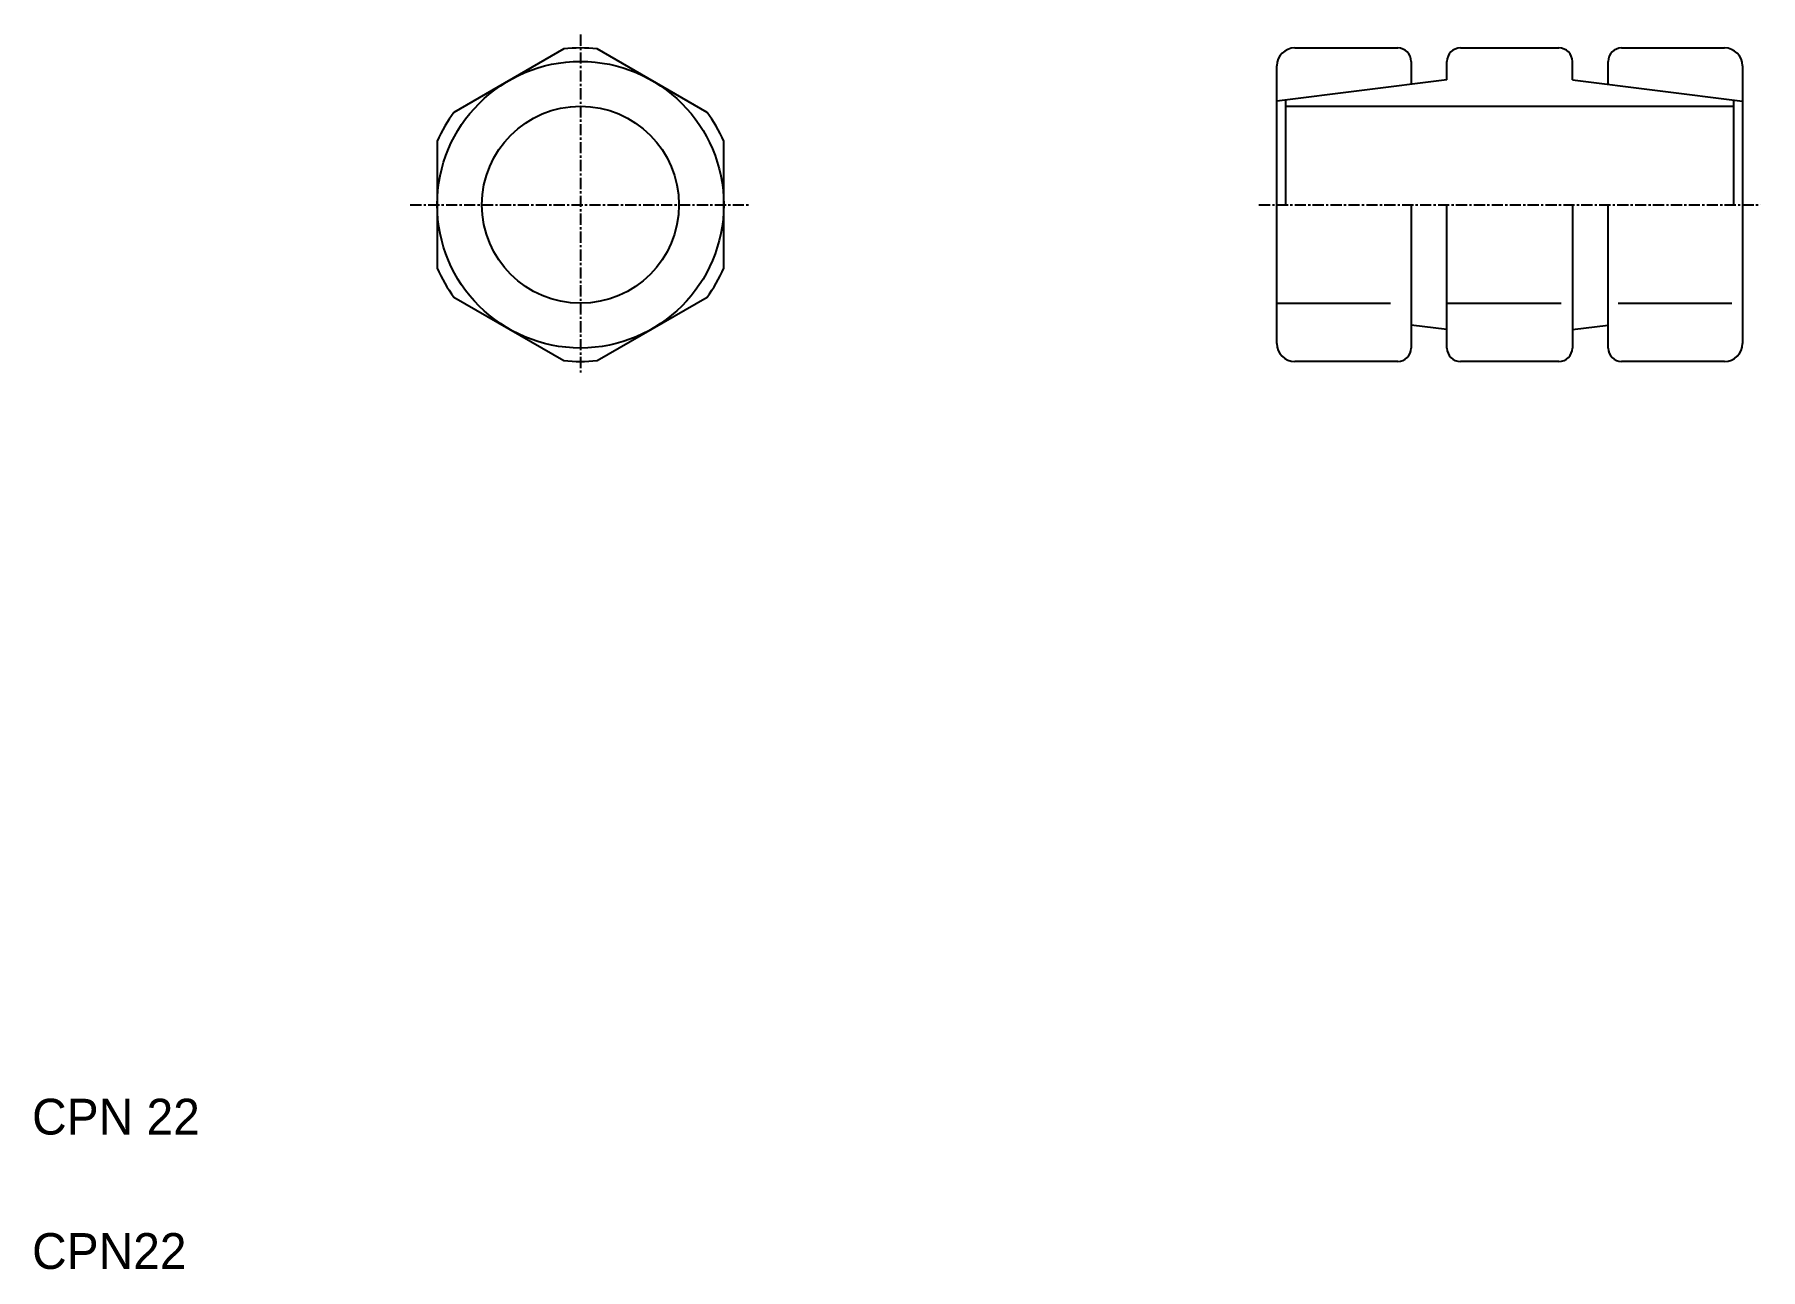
# Model space of a CAD drawing. Extents: x 104 to 296, y 84 to 222.
import ezdxf

# ---------------------------------------------------------------- set-up
doc = ezdxf.new("R2010")
doc.units = 0
doc.linetypes.add('CENTER', pattern=[2, 1.25, -0.25, 0.25, -0.25])
doc.linetypes.add('DASHED', pattern=[19.05, 12.7, -6.35])
doc.layers.get('0').update_dxf_attribs({"linetype": 'CONTINUOUS'})
doc.layers.add('CENTER', color=1, linetype='CENTER')

msp = doc.modelspace()

# ---------------------------------------------------------------- linework, layer by layer
for p, q in [((244.35, 220.79), (255.85, 220.79)), ((262.85, 220.79), (273.85, 220.79)), ((280.85, 220.79), (292.35, 220.79)), ((242.35, 187.79), (242.35, 218.79)), ((257.35, 219.29), (257.35, 216.74)), ((261.35, 217.24), (261.35, 219.29)), ((275.35, 217.24), (275.35, 219.29)), ((279.35, 216.74), (279.35, 219.29)), ((294.35, 218.79), (294.35, 187.79)), ((243.35, 203.29), (243.35, 214.99)), ((243.35, 214.29), (293.35, 214.29)), ((293.35, 214.99), (293.35, 203.29)), ((257.35, 203.29), (257.35, 187.29)), ((261.35, 187.29), (261.35, 203.29)), ((275.35, 203.29), (275.35, 187.29)), ((279.35, 187.29), (279.35, 203.29)), ((259.35, 189.59), (259.35, 189.59)), ((260.35, 189.46), (260.35, 189.46)), ((255.85, 185.79), (244.35, 185.79)), ((273.85, 185.79), (262.85, 185.79)), ((292.35, 185.79), (280.85, 185.79))]:
    msp.add_line(p, q)
at = {"linetype": 'CONTINUOUS'}
for p, q in [((261.35, 217.24), (242.35, 214.86)), ((275.35, 217.24), (294.35, 214.86)), ((261.35, 189.34), (257.35, 189.84)), ((275.35, 189.34), (279.35, 189.84))]:
    msp.add_line(p, q, dxfattribs=at)
at = {"color": 3, "linetype": 'DASHED'}
msp.add_line((242.35, 192.29), (294.35, 192.29), dxfattribs=at)
for points in [[(162.74, 220.69), (150.46, 213.6)], [(178.74, 213.6), (166.46, 220.69)], [(148.6, 210.38), (148.6, 196.2)], [(180.6, 196.2), (180.6, 210.38)], [(150.46, 192.98), (162.74, 185.89)], [(166.46, 185.89), (178.74, 192.98)]]:
    msp.add_lwpolyline(points)
at = {"linetype": 'CONTINUOUS'}
for radius in [16, 11]:
    msp.add_circle((164.6, 203.29), radius, dxfattribs=at)
for centre, radius, start, end in [((164.6, 203.29), 17.5, 83.8955, 96.1045), ((244.35, 218.79), 2, 90, 180), ((255.85, 219.29), 1.5, 0, 90), ((262.85, 219.29), 1.5, 90, 180), ((273.85, 219.29), 1.5, 0, 90), ((280.85, 219.29), 1.5, 90, 180), ((292.35, 218.79), 2, 0, 90), ((164.6, 203.29), 17.5, 143.8955, 156.1045), ((164.6, 203.29), 17.5, 23.8955, 36.1045), ((164.6, 203.29), 17.5, 203.8955, 216.1045), ((164.6, 203.29), 17.5, 323.8955, 336.1045), ((244.35, 187.79), 2, 180, 270), ((255.85, 187.29), 1.5, 270, 0), ((262.85, 187.29), 1.5, 180, 270), ((273.85, 187.29), 1.5, 270, 0), ((280.85, 187.29), 1.5, 180, 270), ((292.35, 187.79), 2, 270, 0), ((164.6, 203.29), 17.5, 263.8955, 276.1045)]:
    msp.add_arc(centre, radius, start, end)
at = {"layer": 'CENTER', "color": 1, "linetype": 'CENTER'}
for p, q in [((164.6, 222.29), (164.6, 184.29)), ((145.6, 203.29), (183.6, 203.29)), ((240.35, 203.29), (296.35, 203.29))]:
    msp.add_line(p, q, dxfattribs=at)

# ---------------------------------------------------------------- texts
for s, p in [('CPN 22', (103.37, 99.48)), ('CPN22', (103.37, 84.48))]:
    msp.add_text(s, height=4).set_placement(p)

doc.saveas('drawing.dxf')
